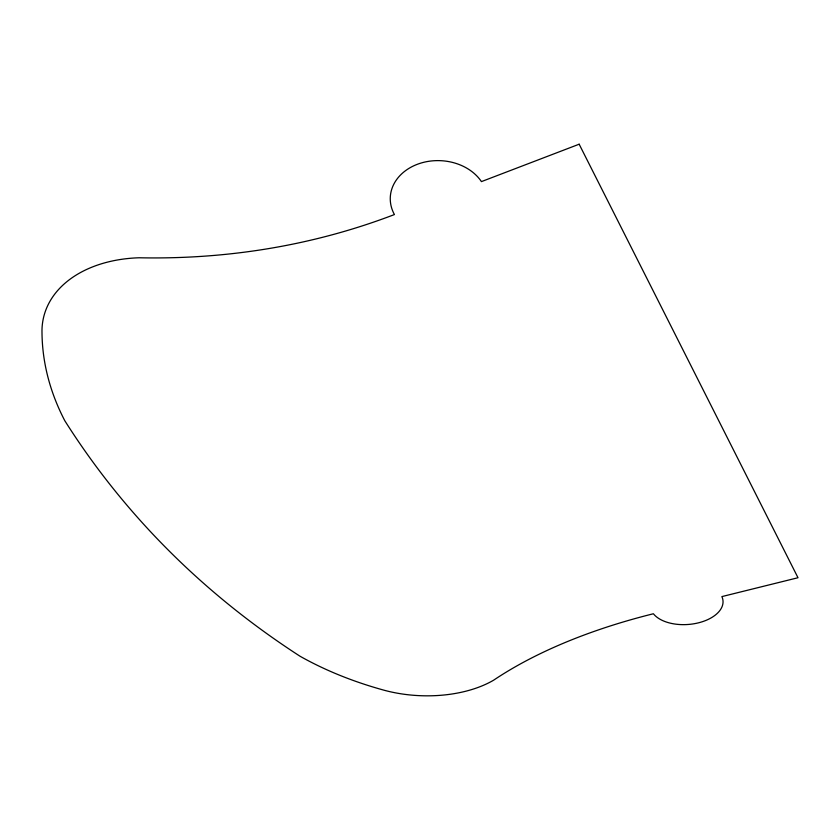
<?xml version="1.0" encoding="UTF-8"?>
<svg xmlns="http://www.w3.org/2000/svg" width="840" height="840" viewBox="0 0 840 840"><rect width="100%" height="100%" fill="white"/><g stroke="black" fill="none" stroke-linecap="round" stroke-linejoin="round"><path stroke-width="1.26" d="M579.159 144.207L481.435 181.608A48.541 38.85 2.4 0 0 417.365 164.283A48.541 38.85 2.4 0 0 394.422 214.557A1186.836 867.489 64.2 0 1 139.094 257.775A125.244 86.1 13.4 0 0 42 332.934A354.396 251.454 4.1 0 0 64.785 420.704A2044.476 1238.087 -36.8 0 0 299.954 656.187A313.845 196.203 -0.1 0 0 381.78 689.577A97.114 54.726 2.5 0 0 493.616 680.2A381.444 178.93 -4.3 0 1 653.394 613.756A36.425 20.853 -4.4 0 0 698.575 622.808A36.425 20.853 -4.4 0 0 721.875 596.6L798 577.731L579.159 144.207"/></g></svg>
